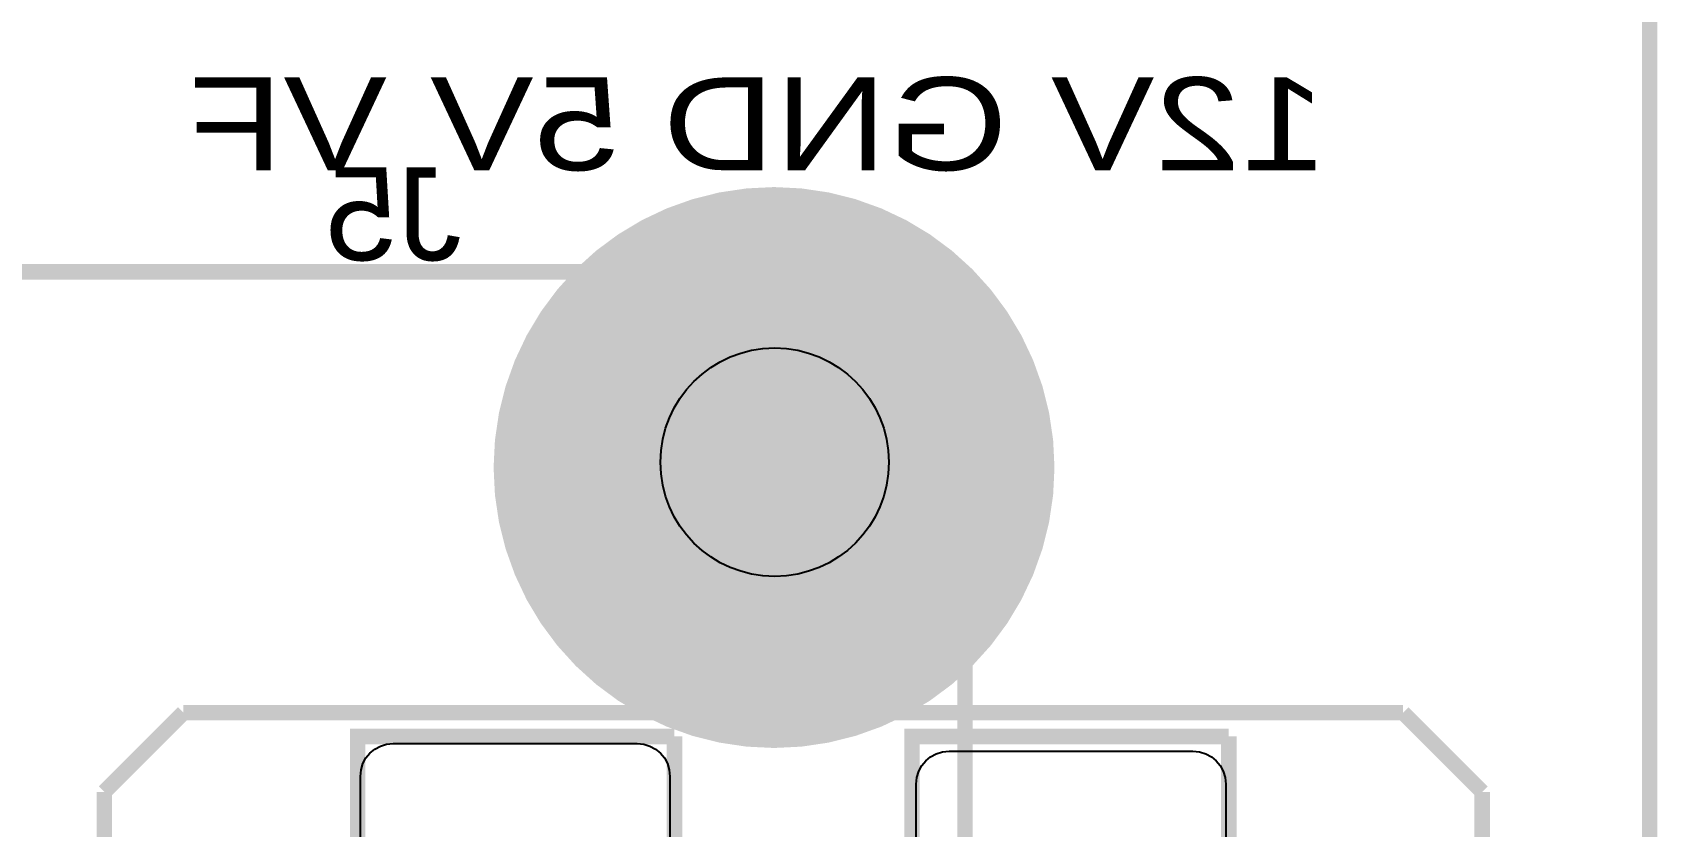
# Model space of a CAD drawing. Header units: inches. Extents: x 15 to 148, y 10 to 111.
# Drawn here: x 141.906 to 143.797, y 103.197 to 104.121 of the extents above; entities that cross this region are included whole.
import ezdxf

# ---------------------------------------------------------------- set-up
doc = ezdxf.new("R2010")
doc.units = ezdxf.units.IN
doc.header["$MEASUREMENT"] = 0
doc.layers.add('BLK_12AWG', color=7, linetype='Continuous')

# ---------------------------------------------------------------- blocks, each defined once
blk = doc.blocks.new('EPAD')
at = {"const_width": 0.5}
blk.add_lwpolyline([(-0.25, 0, 1), (0.25, 0, 1)], format="xyb", close=True, dxfattribs=at)
blk = doc.blocks.new('CEGHSD')
at = {"const_width": 0.008}
for points in [[(131.82463, 99.45609), (137.16355, 99.45609), (137.16355, 102.93247), (131.82463, 102.93247), (131.82463, 99.45609)], [(131.82463, 99.45609), (137.16355, 99.45609), (137.16355, 102.93247), (131.82463, 102.93247), (131.82463, 99.45609)], [(131.82463, 99.45609), (137.16355, 99.45609), (137.16355, 102.93247), (131.82463, 102.93247), (131.82463, 99.45609)], [(133.14813, 102.30923), (136.80954, 102.30923)], [(133.14813, 102.30923), (136.80954, 102.30923)], [(133.14813, 102.30923), (136.80954, 102.30923)], [(136.80954, 102.30923), (136.80954, 99.55332)], [(136.80954, 102.30923), (136.80954, 99.55332)], [(136.80954, 102.30923), (136.80954, 99.55332)], [(136.40544, 102.08128), (136.3645, 102.04034)], [(136.40544, 102.08128), (136.3645, 102.04034)], [(136.40544, 102.08128), (136.3645, 102.04034)], [(137.03599, 102.08128), (136.40544, 102.08128)], [(137.03599, 102.08128), (136.40544, 102.08128)], [(137.03599, 102.08128), (136.40544, 102.08128)], [(137.07694, 102.04034), (137.03599, 102.08128)], [(137.07694, 102.04034), (137.03599, 102.08128)], [(137.07694, 102.04034), (137.03599, 102.08128)], [(136.49552, 101.82333), (136.49552, 102.069), (136.6593, 102.069)], [(136.49552, 101.82333), (136.49552, 102.069), (136.6593, 102.069)], [(136.49552, 101.82333), (136.49552, 102.069), (136.6593, 102.069)], [(136.6593, 101.82333), (136.6593, 102.069)], [(136.6593, 101.82333), (136.6593, 102.069)], [(136.6593, 101.82333), (136.6593, 102.069)], [(136.78213, 101.82333), (136.78213, 102.069), (136.94591, 102.069)], [(136.78213, 101.82333), (136.78213, 102.069), (136.94591, 102.069)], [(136.78213, 101.82333), (136.78213, 102.069), (136.94591, 102.069)], [(136.94591, 101.82333), (136.94591, 102.069)], [(136.94591, 101.82333), (136.94591, 102.069)], [(136.94591, 101.82333), (136.94591, 102.069)], [(136.3645, 102.04034), (136.3645, 100.60727)], [(136.3645, 102.04034), (136.3645, 100.60727)], [(136.3645, 102.04034), (136.3645, 100.60727)], [(137.07694, 100.60727), (137.07694, 102.04034)], [(137.07694, 100.60727), (137.07694, 102.04034)], [(137.07694, 100.60727), (137.07694, 102.04034)]]:
    blk.add_lwpolyline(points, dxfattribs=at)
for points in [[(136.49694, 101.83234), (136.49694, 102.04834), (136.49727, 102.05182), (136.49825, 102.05503), (136.49979, 102.05792), (136.50185, 102.06043), (136.50435, 102.06248), (136.50725, 102.06403), (136.51046, 102.065), (136.51394, 102.06534), (136.63994, 102.06534), (136.64341, 102.065), (136.64663, 102.06403), (136.64952, 102.06248), (136.65202, 102.06043), (136.65408, 102.05792), (136.65562, 102.05503), (136.6566, 102.05182), (136.65694, 102.04834), (136.65694, 101.83234)], [(136.78434, 101.8284), (136.78434, 102.0444), (136.78468, 102.04788), (136.78565, 102.05109), (136.7872, 102.05398), (136.78925, 102.05649), (136.79176, 102.05855), (136.79465, 102.06009), (136.79786, 102.06106), (136.80134, 102.0614), (136.92734, 102.0614), (136.93081, 102.06106), (136.93403, 102.06009), (136.93692, 102.05855), (136.93942, 102.05649), (136.94148, 102.05398), (136.94303, 102.05109), (136.944, 102.04788), (136.94434, 102.0444), (136.94434, 101.8284)]]:
    blk.add_lwpolyline(points)
blk.add_circle((136.71112, 102.2108), 0.05906)
blk.add_circle((136.71112, 102.2108), 0.05906)
blk.add_circle((136.71112, 102.2108), 0.05906)
at = {"xscale": 0.29, "yscale": 0.29}
blk.add_blockref('EPAD', (136.71079, 102.20806), dxfattribs=at)
at = {"text_generation_flag": 2}
for s, width, p in [('12V GND 5V VF', 1.25, (136.99672, 102.36178)), ('J5', 1.041667, (136.54926, 102.31523)), ('J5', 1.041667, (136.54926, 102.31523)), ('J5', 1.041667, (136.54926, 102.31523))]:
    blk.add_text(s, height=0.048, dxfattribs=dict(at, width=width)).set_placement(p)

msp = doc.modelspace()

# ---------------------------------------------------------------- block references
at = {"layer": 'BLK_12AWG', "xscale": 2.25, "yscale": 2.25, "zscale": 2.25}
msp.add_blockref('CEGHSD', (-164.8303, -126.3532), dxfattribs=at)

doc.saveas('drawing.dxf')
